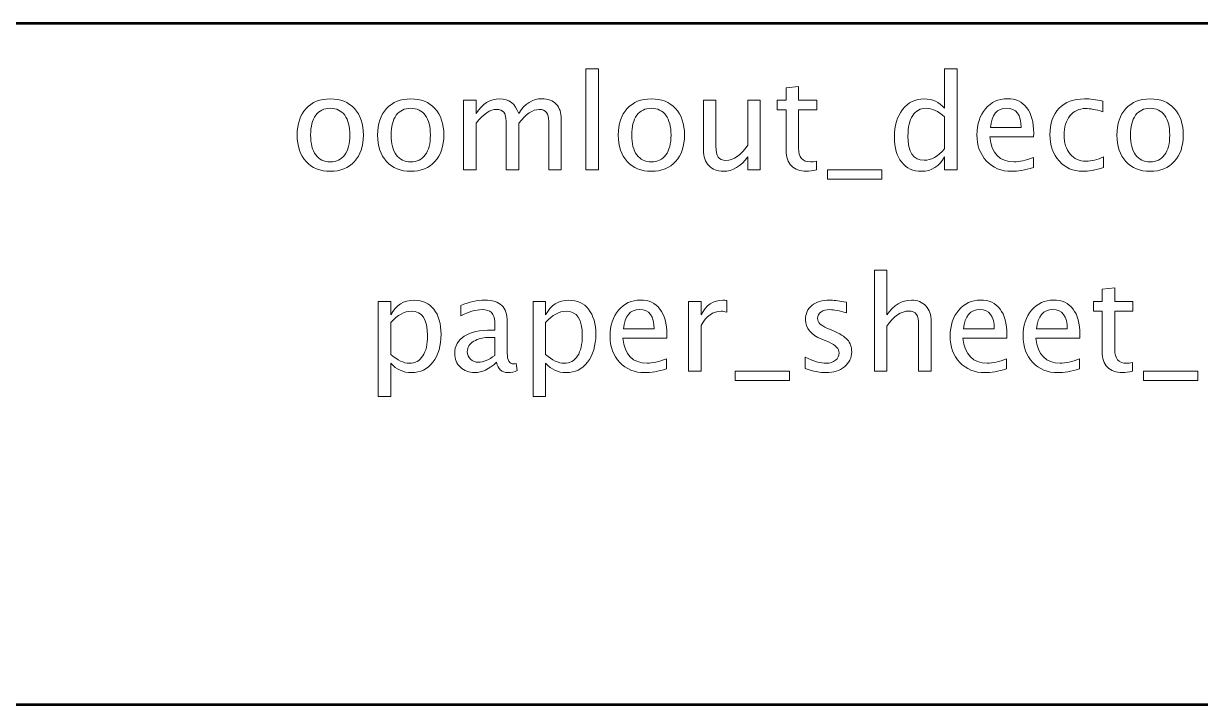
# Model space of a CAD drawing. Header units: centimetres. Extents: x -23.9 to 23.9, y -5.2 to 5.2.
# Drawn here: x -11.61 to -4.01, y -5.2 to -0.8 of the extents above; entities that cross this region are included whole.
import ezdxf

# ---------------------------------------------------------------- set-up
doc = ezdxf.new("R2010")
doc.units = ezdxf.units.CM
doc.header["$MEASUREMENT"] = 0
doc.layers.add('Layer 1', color=7, linetype='Continuous')

msp = doc.modelspace()

# ---------------------------------------------------------------- linework, layer by layer
at = {"layer": 'Layer 1', "lineweight": 53}
msp.add_open_spline([(-23.95, -4.7), (-23.95, -4.7), (-23.95, -1.3), (-23.95, -1.3), (-23.95, -1.3), (-23.95, -1.02386), (-23.72614, -0.8), (-23.45, -0.8), (-23.45, -0.8), (-23.45, -0.8), (23.45, -0.8), (23.45, -0.8), (23.45, -0.8), (23.72614, -0.8), (23.95, -1.02386), (23.95, -1.3), (23.95, -1.3), (23.95, -1.3), (23.95, -4.7), (23.95, -4.7), (23.95, -4.7), (23.95, -4.97614), (23.72614, -5.2), (23.45, -5.2), (23.45, -5.2), (23.45, -5.2), (-23.45, -5.2), (-23.45, -5.2), (-23.45, -5.2), (-23.72614, -5.2), (-23.95, -4.97614), (-23.95, -4.7)], degree=3, knots=[0, 0, 0, 0, 0.1111111, 0.1111111, 0.1111111, 0.1111111, 0.2222222, 0.2222222, 0.2222222, 0.2222222, 0.3333333, 0.3333333, 0.3333333, 0.3333333, 0.4444444, 0.4444444, 0.4444444, 0.4444444, 0.5555556, 0.5555556, 0.5555556, 0.5555556, 0.6666667, 0.6666667, 0.6666667, 0.6666667, 0.7777778, 0.7777778, 0.7777778, 0.7777778, 1, 1, 1, 1], dxfattribs=at)
at = {"layer": 'Layer 1', "color": 5, "lineweight": 9}
for points, knots in [([(-7.97862, -1.74469), (-7.97862, -1.74469), (-7.97862, -1.09191), (-7.97862, -1.09191), (-7.97862, -1.09191), (-7.97862, -1.09191), (-7.89734, -1.09191), (-7.89734, -1.09191), (-7.89734, -1.09191), (-7.89734, -1.09191), (-7.89734, -1.74469), (-7.89734, -1.74469), (-7.89734, -1.74469), (-7.89734, -1.74469), (-7.97862, -1.74469), (-7.97862, -1.74469)], [0, 0, 0, 0, 0.2, 0.2, 0.2, 0.2, 0.4, 0.4, 0.4, 0.4, 0.6, 0.6, 0.6, 0.6, 1, 1, 1, 1]), ([(-5.65959, -1.74469), (-5.65959, -1.74469), (-5.65959, -1.66045), (-5.65959, -1.66045), (-5.65959, -1.66045), (-5.69275, -1.72338), (-5.7427, -1.75485), (-5.80945, -1.75485), (-5.80945, -1.75485), (-5.86363, -1.75485), (-5.90625, -1.73524), (-5.93729, -1.69587), (-5.93729, -1.69587), (-5.96834, -1.6565), (-5.98386, -1.60273), (-5.98386, -1.53457), (-5.98386, -1.53457), (-5.98386, -1.46007), (-5.96622, -1.4001), (-5.93108, -1.35466), (-5.93108, -1.35466), (-5.89581, -1.30936), (-5.84952, -1.28664), (-5.79209, -1.28664), (-5.79209, -1.28664), (-5.73889, -1.28664), (-5.69458, -1.30696), (-5.65959, -1.34774), (-5.65959, -1.34774), (-5.65959, -1.34774), (-5.65959, -1.09191), (-5.65959, -1.09191), (-5.65959, -1.09191), (-5.65959, -1.09191), (-5.5783, -1.09191), (-5.5783, -1.09191), (-5.5783, -1.09191), (-5.5783, -1.09191), (-5.5783, -1.74469), (-5.5783, -1.74469), (-5.5783, -1.74469), (-5.5783, -1.74469), (-5.65959, -1.74469), (-5.65959, -1.74469)], [0, 0, 0, 0, 0.0833333, 0.0833333, 0.0833333, 0.0833333, 0.1666667, 0.1666667, 0.1666667, 0.1666667, 0.25, 0.25, 0.25, 0.25, 0.3333333, 0.3333333, 0.3333333, 0.3333333, 0.4166667, 0.4166667, 0.4166667, 0.4166667, 0.5, 0.5, 0.5, 0.5, 0.5833333, 0.5833333, 0.5833333, 0.5833333, 0.6666667, 0.6666667, 0.6666667, 0.6666667, 0.75, 0.75, 0.75, 0.75, 0.8333333, 0.8333333, 0.8333333, 0.8333333, 1, 1, 1, 1]), ([(-6.48763, -1.74455), (-6.51275, -1.75146), (-6.53462, -1.75485), (-6.5531, -1.75485), (-6.5531, -1.75485), (-6.59459, -1.75485), (-6.62691, -1.743), (-6.65005, -1.71929), (-6.65005, -1.71929), (-6.67333, -1.69558), (-6.6849, -1.6627), (-6.6849, -1.62051), (-6.6849, -1.62051), (-6.6849, -1.62051), (-6.6849, -1.35692), (-6.6849, -1.35692), (-6.6849, -1.35692), (-6.6849, -1.35692), (-6.74107, -1.35692), (-6.74107, -1.35692), (-6.74107, -1.35692), (-6.74107, -1.35692), (-6.74107, -1.29595), (-6.74107, -1.29595), (-6.74107, -1.29595), (-6.74107, -1.29595), (-6.6849, -1.29595), (-6.6849, -1.29595), (-6.6849, -1.29595), (-6.6849, -1.29595), (-6.6849, -1.21482), (-6.6849, -1.21482), (-6.6849, -1.21482), (-6.6849, -1.21482), (-6.60362, -1.20705), (-6.60362, -1.20705), (-6.60362, -1.20705), (-6.60362, -1.20705), (-6.60362, -1.29595), (-6.60362, -1.29595), (-6.60362, -1.29595), (-6.60362, -1.29595), (-6.48594, -1.29595), (-6.48594, -1.29595), (-6.48594, -1.29595), (-6.48594, -1.29595), (-6.48594, -1.35692), (-6.48594, -1.35692), (-6.48594, -1.35692), (-6.48594, -1.35692), (-6.60362, -1.35692), (-6.60362, -1.35692), (-6.60362, -1.35692), (-6.60362, -1.35692), (-6.60362, -1.60584), (-6.60362, -1.60584), (-6.60362, -1.60584), (-6.60362, -1.66454), (-6.57808, -1.69389), (-6.52714, -1.69389), (-6.52714, -1.69389), (-6.51627, -1.69389), (-6.50315, -1.69206), (-6.48763, -1.68853), (-6.48763, -1.68853), (-6.48763, -1.68853), (-6.48763, -1.74455), (-6.48763, -1.74455)], [0, 0, 0, 0, 0.0555556, 0.0555556, 0.0555556, 0.0555556, 0.1111111, 0.1111111, 0.1111111, 0.1111111, 0.1666667, 0.1666667, 0.1666667, 0.1666667, 0.2222222, 0.2222222, 0.2222222, 0.2222222, 0.2777778, 0.2777778, 0.2777778, 0.2777778, 0.3333333, 0.3333333, 0.3333333, 0.3333333, 0.3888889, 0.3888889, 0.3888889, 0.3888889, 0.4444444, 0.4444444, 0.4444444, 0.4444444, 0.5, 0.5, 0.5, 0.5, 0.5555556, 0.5555556, 0.5555556, 0.5555556, 0.6111111, 0.6111111, 0.6111111, 0.6111111, 0.6666667, 0.6666667, 0.6666667, 0.6666667, 0.7222222, 0.7222222, 0.7222222, 0.7222222, 0.7777778, 0.7777778, 0.7777778, 0.7777778, 0.8333333, 0.8333333, 0.8333333, 0.8333333, 0.8888889, 0.8888889, 0.8888889, 0.8888889, 1, 1, 1, 1]), ([(-9.63076, -1.75485), (-9.69666, -1.75485), (-9.74887, -1.73382), (-9.78726, -1.69177), (-9.78726, -1.69177), (-9.82578, -1.64972), (-9.84497, -1.59257), (-9.84497, -1.52046), (-9.84497, -1.52046), (-9.84497, -1.4485), (-9.82578, -1.39149), (-9.78726, -1.34958), (-9.78726, -1.34958), (-9.74887, -1.30767), (-9.69666, -1.28664), (-9.63076, -1.28664), (-9.63076, -1.28664), (-9.56486, -1.28664), (-9.51265, -1.30767), (-9.47427, -1.34958), (-9.47427, -1.34958), (-9.43575, -1.39149), (-9.41655, -1.4485), (-9.41655, -1.52046), (-9.41655, -1.52046), (-9.41655, -1.59257), (-9.43575, -1.64972), (-9.47427, -1.69177), (-9.47427, -1.69177), (-9.51265, -1.73382), (-9.56486, -1.75485), (-9.63076, -1.75485)], [0, 0, 0, 0, 0.1111111, 0.1111111, 0.1111111, 0.1111111, 0.2222222, 0.2222222, 0.2222222, 0.2222222, 0.3333333, 0.3333333, 0.3333333, 0.3333333, 0.4444444, 0.4444444, 0.4444444, 0.4444444, 0.5555556, 0.5555556, 0.5555556, 0.5555556, 0.6666667, 0.6666667, 0.6666667, 0.6666667, 0.7777778, 0.7777778, 0.7777778, 0.7777778, 1, 1, 1, 1]), ([(-9.11062, -1.75485), (-9.17652, -1.75485), (-9.22873, -1.73382), (-9.26712, -1.69177), (-9.26712, -1.69177), (-9.30564, -1.64972), (-9.32483, -1.59257), (-9.32483, -1.52046), (-9.32483, -1.52046), (-9.32483, -1.4485), (-9.30564, -1.39149), (-9.26712, -1.34958), (-9.26712, -1.34958), (-9.22873, -1.30767), (-9.17652, -1.28664), (-9.11062, -1.28664), (-9.11062, -1.28664), (-9.04472, -1.28664), (-8.99251, -1.30767), (-8.95413, -1.34958), (-8.95413, -1.34958), (-8.91561, -1.39149), (-8.89641, -1.4485), (-8.89641, -1.52046), (-8.89641, -1.52046), (-8.89641, -1.59257), (-8.91561, -1.64972), (-8.95413, -1.69177), (-8.95413, -1.69177), (-8.99251, -1.73382), (-9.04472, -1.75485), (-9.11062, -1.75485)], [0, 0, 0, 0, 0.1111111, 0.1111111, 0.1111111, 0.1111111, 0.2222222, 0.2222222, 0.2222222, 0.2222222, 0.3333333, 0.3333333, 0.3333333, 0.3333333, 0.4444444, 0.4444444, 0.4444444, 0.4444444, 0.5555556, 0.5555556, 0.5555556, 0.5555556, 0.6666667, 0.6666667, 0.6666667, 0.6666667, 0.7777778, 0.7777778, 0.7777778, 0.7777778, 1, 1, 1, 1]), ([(-8.76913, -1.74469), (-8.76913, -1.74469), (-8.76913, -1.29595), (-8.76913, -1.29595), (-8.76913, -1.29595), (-8.76913, -1.29595), (-8.68785, -1.29595), (-8.68785, -1.29595), (-8.68785, -1.29595), (-8.68785, -1.29595), (-8.68785, -1.38076), (-8.68785, -1.38076), (-8.68785, -1.38076), (-8.6482, -1.31797), (-8.5974, -1.28664), (-8.53517, -1.28664), (-8.53517, -1.28664), (-8.47519, -1.28664), (-8.43441, -1.31797), (-8.41268, -1.38076), (-8.41268, -1.38076), (-8.37416, -1.3174), (-8.32392, -1.28579), (-8.26226, -1.28579), (-8.26226, -1.28579), (-8.22289, -1.28579), (-8.19227, -1.29737), (-8.17039, -1.32065), (-8.17039, -1.32065), (-8.14852, -1.34393), (-8.13751, -1.37653), (-8.13751, -1.41844), (-8.13751, -1.41844), (-8.13751, -1.41844), (-8.13751, -1.74469), (-8.13751, -1.74469), (-8.13751, -1.74469), (-8.13751, -1.74469), (-8.21879, -1.74469), (-8.21879, -1.74469), (-8.21879, -1.74469), (-8.21879, -1.74469), (-8.21879, -1.43185), (-8.21879, -1.43185), (-8.21879, -1.43185), (-8.21879, -1.38076), (-8.23911, -1.35522), (-8.27975, -1.35522), (-8.27975, -1.35522), (-8.32195, -1.35522), (-8.36626, -1.385), (-8.41268, -1.44469), (-8.41268, -1.44469), (-8.41268, -1.44469), (-8.41268, -1.74469), (-8.41268, -1.74469), (-8.41268, -1.74469), (-8.41268, -1.74469), (-8.49396, -1.74469), (-8.49396, -1.74469), (-8.49396, -1.74469), (-8.49396, -1.74469), (-8.49396, -1.43156), (-8.49396, -1.43156), (-8.49396, -1.43156), (-8.49396, -1.38006), (-8.51456, -1.35438), (-8.55591, -1.35438), (-8.55591, -1.35438), (-8.59697, -1.35438), (-8.641, -1.38429), (-8.68785, -1.44426), (-8.68785, -1.44426), (-8.68785, -1.44426), (-8.68785, -1.74469), (-8.68785, -1.74469), (-8.68785, -1.74469), (-8.68785, -1.74469), (-8.76913, -1.74469), (-8.76913, -1.74469)], [0, 0, 0, 0, 0.047619, 0.047619, 0.047619, 0.047619, 0.0952381, 0.0952381, 0.0952381, 0.0952381, 0.1428571, 0.1428571, 0.1428571, 0.1428571, 0.1904762, 0.1904762, 0.1904762, 0.1904762, 0.2380952, 0.2380952, 0.2380952, 0.2380952, 0.2857143, 0.2857143, 0.2857143, 0.2857143, 0.3333333, 0.3333333, 0.3333333, 0.3333333, 0.3809524, 0.3809524, 0.3809524, 0.3809524, 0.4285714, 0.4285714, 0.4285714, 0.4285714, 0.4761905, 0.4761905, 0.4761905, 0.4761905, 0.5238095, 0.5238095, 0.5238095, 0.5238095, 0.5714286, 0.5714286, 0.5714286, 0.5714286, 0.6190476, 0.6190476, 0.6190476, 0.6190476, 0.6666667, 0.6666667, 0.6666667, 0.6666667, 0.7142857, 0.7142857, 0.7142857, 0.7142857, 0.7619048, 0.7619048, 0.7619048, 0.7619048, 0.8095238, 0.8095238, 0.8095238, 0.8095238, 0.8571429, 0.8571429, 0.8571429, 0.8571429, 0.9047619, 0.9047619, 0.9047619, 0.9047619, 1, 1, 1, 1]), ([(-7.55528, -1.75485), (-7.62118, -1.75485), (-7.67339, -1.73382), (-7.71178, -1.69177), (-7.71178, -1.69177), (-7.7503, -1.64972), (-7.76949, -1.59257), (-7.76949, -1.52046), (-7.76949, -1.52046), (-7.76949, -1.4485), (-7.7503, -1.39149), (-7.71178, -1.34958), (-7.71178, -1.34958), (-7.67339, -1.30767), (-7.62118, -1.28664), (-7.55528, -1.28664), (-7.55528, -1.28664), (-7.48938, -1.28664), (-7.43717, -1.30767), (-7.39879, -1.34958), (-7.39879, -1.34958), (-7.36027, -1.39149), (-7.34107, -1.4485), (-7.34107, -1.52046), (-7.34107, -1.52046), (-7.34107, -1.59257), (-7.36027, -1.64972), (-7.39879, -1.69177), (-7.39879, -1.69177), (-7.43717, -1.73382), (-7.48938, -1.75485), (-7.55528, -1.75485)], [0, 0, 0, 0, 0.1111111, 0.1111111, 0.1111111, 0.1111111, 0.2222222, 0.2222222, 0.2222222, 0.2222222, 0.3333333, 0.3333333, 0.3333333, 0.3333333, 0.4444444, 0.4444444, 0.4444444, 0.4444444, 0.5555556, 0.5555556, 0.5555556, 0.5555556, 0.6666667, 0.6666667, 0.6666667, 0.6666667, 0.7777778, 0.7777778, 0.7777778, 0.7777778, 1, 1, 1, 1]), ([(-5.08611, -1.7303), (-5.14072, -1.74667), (-5.18742, -1.75485), (-5.22637, -1.75485), (-5.22637, -1.75485), (-5.29283, -1.75485), (-5.34688, -1.73284), (-5.38851, -1.68895), (-5.38851, -1.68895), (-5.43014, -1.64507), (-5.45102, -1.5882), (-5.45102, -1.51821), (-5.45102, -1.51821), (-5.45102, -1.45033), (-5.43268, -1.39459), (-5.39585, -1.35099), (-5.39585, -1.35099), (-5.35902, -1.30753), (-5.31188, -1.28579), (-5.25445, -1.28579), (-5.25445, -1.28579), (-5.20012, -1.28579), (-5.15807, -1.30513), (-5.12844, -1.34379), (-5.12844, -1.34379), (-5.09881, -1.38246), (-5.08399, -1.43721), (-5.08399, -1.50819), (-5.08399, -1.50819), (-5.08399, -1.50819), (-5.08441, -1.53302), (-5.08441, -1.53302), (-5.08441, -1.53302), (-5.08441, -1.53302), (-5.36805, -1.53302), (-5.36805, -1.53302), (-5.36805, -1.53302), (-5.35619, -1.64027), (-5.30384, -1.69389), (-5.21113, -1.69389), (-5.21113, -1.69389), (-5.17712, -1.69389), (-5.13549, -1.68429), (-5.08611, -1.6651), (-5.08611, -1.6651), (-5.08611, -1.6651), (-5.08611, -1.7303), (-5.08611, -1.7303)], [0, 0, 0, 0, 0.0769231, 0.0769231, 0.0769231, 0.0769231, 0.1538462, 0.1538462, 0.1538462, 0.1538462, 0.2307692, 0.2307692, 0.2307692, 0.2307692, 0.3076923, 0.3076923, 0.3076923, 0.3076923, 0.3846154, 0.3846154, 0.3846154, 0.3846154, 0.4615385, 0.4615385, 0.4615385, 0.4615385, 0.5384615, 0.5384615, 0.5384615, 0.5384615, 0.6153846, 0.6153846, 0.6153846, 0.6153846, 0.6923077, 0.6923077, 0.6923077, 0.6923077, 0.7692308, 0.7692308, 0.7692308, 0.7692308, 0.8461538, 0.8461538, 0.8461538, 0.8461538, 1, 1, 1, 1]), ([(-4.63215, -1.73114), (-4.68478, -1.74695), (-4.73022, -1.75485), (-4.76846, -1.75485), (-4.76846, -1.75485), (-4.82914, -1.75485), (-4.87937, -1.73241), (-4.91931, -1.68768), (-4.91931, -1.68768), (-4.95924, -1.64281), (-4.97928, -1.58622), (-4.97928, -1.51806), (-4.97928, -1.51806), (-4.97928, -1.44525), (-4.95952, -1.38838), (-4.92001, -1.34774), (-4.92001, -1.34774), (-4.8805, -1.30696), (-4.82533, -1.28664), (-4.75449, -1.28664), (-4.75449, -1.28664), (-4.71963, -1.28664), (-4.68041, -1.29144), (-4.63723, -1.30103), (-4.63723, -1.30103), (-4.63723, -1.30103), (-4.63723, -1.36962), (-4.63723, -1.36962), (-4.63723, -1.36962), (-4.68309, -1.35607), (-4.72048, -1.3493), (-4.74927, -1.3493), (-4.74927, -1.3493), (-4.79104, -1.3493), (-4.82448, -1.36496), (-4.84946, -1.39614), (-4.84946, -1.39614), (-4.87443, -1.42733), (-4.88699, -1.46896), (-4.88699, -1.52089), (-4.88699, -1.52089), (-4.88699, -1.57126), (-4.87401, -1.6119), (-4.84819, -1.64309), (-4.84819, -1.64309), (-4.82236, -1.67413), (-4.78864, -1.68966), (-4.74673, -1.68966), (-4.74673, -1.68966), (-4.70962, -1.68966), (-4.67152, -1.68006), (-4.63215, -1.66087), (-4.63215, -1.66087), (-4.63215, -1.66087), (-4.63215, -1.73114), (-4.63215, -1.73114)], [0, 0, 0, 0, 0.0666667, 0.0666667, 0.0666667, 0.0666667, 0.1333333, 0.1333333, 0.1333333, 0.1333333, 0.2, 0.2, 0.2, 0.2, 0.2666667, 0.2666667, 0.2666667, 0.2666667, 0.3333333, 0.3333333, 0.3333333, 0.3333333, 0.4, 0.4, 0.4, 0.4, 0.4666667, 0.4666667, 0.4666667, 0.4666667, 0.5333333, 0.5333333, 0.5333333, 0.5333333, 0.6, 0.6, 0.6, 0.6, 0.6666667, 0.6666667, 0.6666667, 0.6666667, 0.7333333, 0.7333333, 0.7333333, 0.7333333, 0.8, 0.8, 0.8, 0.8, 0.8666667, 0.8666667, 0.8666667, 0.8666667, 1, 1, 1, 1]), ([(-4.33143, -1.75485), (-4.39733, -1.75485), (-4.44954, -1.73382), (-4.48793, -1.69177), (-4.48793, -1.69177), (-4.52645, -1.64972), (-4.54564, -1.59257), (-4.54564, -1.52046), (-4.54564, -1.52046), (-4.54564, -1.4485), (-4.52645, -1.39149), (-4.48793, -1.34958), (-4.48793, -1.34958), (-4.44954, -1.30767), (-4.39733, -1.28664), (-4.33143, -1.28664), (-4.33143, -1.28664), (-4.26553, -1.28664), (-4.21332, -1.30767), (-4.17494, -1.34958), (-4.17494, -1.34958), (-4.13642, -1.39149), (-4.11722, -1.4485), (-4.11722, -1.52046), (-4.11722, -1.52046), (-4.11722, -1.59257), (-4.13642, -1.64972), (-4.17494, -1.69177), (-4.17494, -1.69177), (-4.21332, -1.73382), (-4.26553, -1.75485), (-4.33143, -1.75485)], [0, 0, 0, 0, 0.1111111, 0.1111111, 0.1111111, 0.1111111, 0.2222222, 0.2222222, 0.2222222, 0.2222222, 0.3333333, 0.3333333, 0.3333333, 0.3333333, 0.4444444, 0.4444444, 0.4444444, 0.4444444, 0.5555556, 0.5555556, 0.5555556, 0.5555556, 0.6666667, 0.6666667, 0.6666667, 0.6666667, 0.7777778, 0.7777778, 0.7777778, 0.7777778, 1, 1, 1, 1]), ([(-9.6309, -1.69389), (-9.59069, -1.69389), (-9.55936, -1.67879), (-9.53706, -1.64845), (-9.53706, -1.64845), (-9.51491, -1.61825), (-9.50376, -1.5755), (-9.50376, -1.52046), (-9.50376, -1.52046), (-9.50376, -1.46557), (-9.51491, -1.42296), (-9.53706, -1.39276), (-9.53706, -1.39276), (-9.55936, -1.3627), (-9.59069, -1.3476), (-9.6309, -1.3476), (-9.6309, -1.3476), (-9.67126, -1.3476), (-9.70259, -1.3627), (-9.7246, -1.39276), (-9.7246, -1.39276), (-9.74676, -1.42296), (-9.75776, -1.46557), (-9.75776, -1.52046), (-9.75776, -1.52046), (-9.75776, -1.5755), (-9.74676, -1.61825), (-9.7246, -1.64845), (-9.7246, -1.64845), (-9.70259, -1.67879), (-9.67126, -1.69389), (-9.6309, -1.69389)], [0, 0, 0, 0, 0.1111111, 0.1111111, 0.1111111, 0.1111111, 0.2222222, 0.2222222, 0.2222222, 0.2222222, 0.3333333, 0.3333333, 0.3333333, 0.3333333, 0.4444444, 0.4444444, 0.4444444, 0.4444444, 0.5555556, 0.5555556, 0.5555556, 0.5555556, 0.6666667, 0.6666667, 0.6666667, 0.6666667, 0.7777778, 0.7777778, 0.7777778, 0.7777778, 1, 1, 1, 1]), ([(-9.11076, -1.69389), (-9.07055, -1.69389), (-9.03922, -1.67879), (-9.01692, -1.64845), (-9.01692, -1.64845), (-8.99477, -1.61825), (-8.98362, -1.5755), (-8.98362, -1.52046), (-8.98362, -1.52046), (-8.98362, -1.46557), (-8.99477, -1.42296), (-9.01692, -1.39276), (-9.01692, -1.39276), (-9.03922, -1.3627), (-9.07055, -1.3476), (-9.11076, -1.3476), (-9.11076, -1.3476), (-9.15112, -1.3476), (-9.18245, -1.3627), (-9.20446, -1.39276), (-9.20446, -1.39276), (-9.22662, -1.42296), (-9.23762, -1.46557), (-9.23762, -1.52046), (-9.23762, -1.52046), (-9.23762, -1.5755), (-9.22662, -1.61825), (-9.20446, -1.64845), (-9.20446, -1.64845), (-9.18245, -1.67879), (-9.15112, -1.69389), (-9.11076, -1.69389)], [0, 0, 0, 0, 0.1111111, 0.1111111, 0.1111111, 0.1111111, 0.2222222, 0.2222222, 0.2222222, 0.2222222, 0.3333333, 0.3333333, 0.3333333, 0.3333333, 0.4444444, 0.4444444, 0.4444444, 0.4444444, 0.5555556, 0.5555556, 0.5555556, 0.5555556, 0.6666667, 0.6666667, 0.6666667, 0.6666667, 0.7777778, 0.7777778, 0.7777778, 0.7777778, 1, 1, 1, 1]), ([(-7.55542, -1.69389), (-7.51521, -1.69389), (-7.48388, -1.67879), (-7.46158, -1.64845), (-7.46158, -1.64845), (-7.43943, -1.61825), (-7.42828, -1.5755), (-7.42828, -1.52046), (-7.42828, -1.52046), (-7.42828, -1.46557), (-7.43943, -1.42296), (-7.46158, -1.39276), (-7.46158, -1.39276), (-7.48388, -1.3627), (-7.51521, -1.3476), (-7.55542, -1.3476), (-7.55542, -1.3476), (-7.59578, -1.3476), (-7.62711, -1.3627), (-7.64912, -1.39276), (-7.64912, -1.39276), (-7.67128, -1.42296), (-7.68228, -1.46557), (-7.68228, -1.52046), (-7.68228, -1.52046), (-7.68228, -1.5755), (-7.67128, -1.61825), (-7.64912, -1.64845), (-7.64912, -1.64845), (-7.62711, -1.67879), (-7.59578, -1.69389), (-7.55542, -1.69389)], [0, 0, 0, 0, 0.1111111, 0.1111111, 0.1111111, 0.1111111, 0.2222222, 0.2222222, 0.2222222, 0.2222222, 0.3333333, 0.3333333, 0.3333333, 0.3333333, 0.4444444, 0.4444444, 0.4444444, 0.4444444, 0.5555556, 0.5555556, 0.5555556, 0.5555556, 0.6666667, 0.6666667, 0.6666667, 0.6666667, 0.7777778, 0.7777778, 0.7777778, 0.7777778, 1, 1, 1, 1]), ([(-6.9327, -1.74469), (-6.9327, -1.74469), (-6.9327, -1.66031), (-6.9327, -1.66031), (-6.9327, -1.66031), (-6.97602, -1.72338), (-7.02865, -1.75485), (-7.09046, -1.75485), (-7.09046, -1.75485), (-7.12969, -1.75485), (-7.16087, -1.74257), (-7.18402, -1.71788), (-7.18402, -1.71788), (-7.2073, -1.69318), (-7.21887, -1.66002), (-7.21887, -1.61811), (-7.21887, -1.61811), (-7.21887, -1.61811), (-7.21887, -1.29595), (-7.21887, -1.29595), (-7.21887, -1.29595), (-7.21887, -1.29595), (-7.13759, -1.29595), (-7.13759, -1.29595), (-7.13759, -1.29595), (-7.13759, -1.29595), (-7.13759, -1.59158), (-7.13759, -1.59158), (-7.13759, -1.59158), (-7.13759, -1.62531), (-7.13265, -1.64916), (-7.12291, -1.66327), (-7.12291, -1.66327), (-7.11304, -1.67752), (-7.09667, -1.68458), (-7.07367, -1.68458), (-7.07367, -1.68458), (-7.02399, -1.68458), (-6.97686, -1.65198), (-6.9327, -1.58664), (-6.9327, -1.58664), (-6.9327, -1.58664), (-6.9327, -1.29595), (-6.9327, -1.29595), (-6.9327, -1.29595), (-6.9327, -1.29595), (-6.85141, -1.29595), (-6.85141, -1.29595), (-6.85141, -1.29595), (-6.85141, -1.29595), (-6.85141, -1.74469), (-6.85141, -1.74469), (-6.85141, -1.74469), (-6.85141, -1.74469), (-6.9327, -1.74469), (-6.9327, -1.74469)], [0, 0, 0, 0, 0.0666667, 0.0666667, 0.0666667, 0.0666667, 0.1333333, 0.1333333, 0.1333333, 0.1333333, 0.2, 0.2, 0.2, 0.2, 0.2666667, 0.2666667, 0.2666667, 0.2666667, 0.3333333, 0.3333333, 0.3333333, 0.3333333, 0.4, 0.4, 0.4, 0.4, 0.4666667, 0.4666667, 0.4666667, 0.4666667, 0.5333333, 0.5333333, 0.5333333, 0.5333333, 0.6, 0.6, 0.6, 0.6, 0.6666667, 0.6666667, 0.6666667, 0.6666667, 0.7333333, 0.7333333, 0.7333333, 0.7333333, 0.8, 0.8, 0.8, 0.8, 0.8666667, 0.8666667, 0.8666667, 0.8666667, 1, 1, 1, 1]), ([(-5.65959, -1.40334), (-5.70178, -1.36623), (-5.74171, -1.3476), (-5.77953, -1.3476), (-5.77953, -1.3476), (-5.81678, -1.3476), (-5.84557, -1.36312), (-5.86603, -1.39431), (-5.86603, -1.39431), (-5.88649, -1.42535), (-5.89665, -1.46938), (-5.89665, -1.52639), (-5.89665, -1.52639), (-5.89665, -1.63124), (-5.86194, -1.68373), (-5.79237, -1.68373), (-5.79237, -1.68373), (-5.74722, -1.68373), (-5.70291, -1.65904), (-5.65959, -1.60979), (-5.65959, -1.60979), (-5.65959, -1.60979), (-5.65959, -1.40334), (-5.65959, -1.40334)], [0, 0, 0, 0, 0.1428571, 0.1428571, 0.1428571, 0.1428571, 0.2857143, 0.2857143, 0.2857143, 0.2857143, 0.4285714, 0.4285714, 0.4285714, 0.4285714, 0.5714286, 0.5714286, 0.5714286, 0.5714286, 0.7142857, 0.7142857, 0.7142857, 0.7142857, 1, 1, 1, 1]), ([(-5.36381, -1.47206), (-5.36381, -1.47206), (-5.16569, -1.47206), (-5.16569, -1.47206), (-5.16569, -1.47206), (-5.16569, -1.38852), (-5.19688, -1.34676), (-5.25911, -1.34676), (-5.25911, -1.34676), (-5.32176, -1.34676), (-5.35662, -1.38852), (-5.36381, -1.47206)], [0, 0, 0, 0, 0.25, 0.25, 0.25, 0.25, 0.5, 0.5, 0.5, 0.5, 1, 1, 1, 1]), ([(-4.33157, -1.69389), (-4.29136, -1.69389), (-4.26003, -1.67879), (-4.23773, -1.64845), (-4.23773, -1.64845), (-4.21558, -1.61825), (-4.20443, -1.5755), (-4.20443, -1.52046), (-4.20443, -1.52046), (-4.20443, -1.46557), (-4.21558, -1.42296), (-4.23773, -1.39276), (-4.23773, -1.39276), (-4.26003, -1.3627), (-4.29136, -1.3476), (-4.33157, -1.3476), (-4.33157, -1.3476), (-4.37193, -1.3476), (-4.40326, -1.3627), (-4.42527, -1.39276), (-4.42527, -1.39276), (-4.44743, -1.42296), (-4.45843, -1.46557), (-4.45843, -1.52046), (-4.45843, -1.52046), (-4.45843, -1.5755), (-4.44743, -1.61825), (-4.42527, -1.64845), (-4.42527, -1.64845), (-4.40326, -1.67879), (-4.37193, -1.69389), (-4.33157, -1.69389)], [0, 0, 0, 0, 0.1111111, 0.1111111, 0.1111111, 0.1111111, 0.2222222, 0.2222222, 0.2222222, 0.2222222, 0.3333333, 0.3333333, 0.3333333, 0.3333333, 0.4444444, 0.4444444, 0.4444444, 0.4444444, 0.5555556, 0.5555556, 0.5555556, 0.5555556, 0.6666667, 0.6666667, 0.6666667, 0.6666667, 0.7777778, 0.7777778, 0.7777778, 0.7777778, 1, 1, 1, 1]), ([(-6.41736, -1.80565), (-6.41736, -1.80565), (-6.41736, -1.74469), (-6.41736, -1.74469), (-6.41736, -1.74469), (-6.41736, -1.74469), (-6.06515, -1.74469), (-6.06515, -1.74469), (-6.06515, -1.74469), (-6.06515, -1.74469), (-6.06515, -1.80565), (-6.06515, -1.80565), (-6.06515, -1.80565), (-6.06515, -1.80565), (-6.41736, -1.80565), (-6.41736, -1.80565)], [0, 0, 0, 0, 0.2, 0.2, 0.2, 0.2, 0.4, 0.4, 0.4, 0.4, 0.6, 0.6, 0.6, 0.6, 1, 1, 1, 1]), ([(-6.1139, -3.04573), (-6.1139, -3.04573), (-6.1139, -2.39295), (-6.1139, -2.39295), (-6.1139, -2.39295), (-6.1139, -2.39295), (-6.03262, -2.39295), (-6.03262, -2.39295), (-6.03262, -2.39295), (-6.03262, -2.39295), (-6.03262, -2.6818), (-6.03262, -2.6818), (-6.03262, -2.6818), (-5.98958, -2.61901), (-5.9368, -2.58768), (-5.87443, -2.58768), (-5.87443, -2.58768), (-5.8352, -2.58768), (-5.80402, -2.59996), (-5.78102, -2.62465), (-5.78102, -2.62465), (-5.75802, -2.64921), (-5.74644, -2.68237), (-5.74644, -2.72385), (-5.74644, -2.72385), (-5.74644, -2.72385), (-5.74644, -3.04573), (-5.74644, -3.04573), (-5.74644, -3.04573), (-5.74644, -3.04573), (-5.82773, -3.04573), (-5.82773, -3.04573), (-5.82773, -3.04573), (-5.82773, -3.04573), (-5.82773, -2.75038), (-5.82773, -2.75038), (-5.82773, -2.75038), (-5.82773, -2.71708), (-5.83266, -2.69337), (-5.8424, -2.67926), (-5.8424, -2.67926), (-5.85228, -2.66501), (-5.86851, -2.65796), (-5.89123, -2.65796), (-5.89123, -2.65796), (-5.94118, -2.65796), (-5.98831, -2.69055), (-6.03262, -2.75575), (-6.03262, -2.75575), (-6.03262, -2.75575), (-6.03262, -3.04573), (-6.03262, -3.04573), (-6.03262, -3.04573), (-6.03262, -3.04573), (-6.1139, -3.04573), (-6.1139, -3.04573)], [0, 0, 0, 0, 0.0666667, 0.0666667, 0.0666667, 0.0666667, 0.1333333, 0.1333333, 0.1333333, 0.1333333, 0.2, 0.2, 0.2, 0.2, 0.2666667, 0.2666667, 0.2666667, 0.2666667, 0.3333333, 0.3333333, 0.3333333, 0.3333333, 0.4, 0.4, 0.4, 0.4, 0.4666667, 0.4666667, 0.4666667, 0.4666667, 0.5333333, 0.5333333, 0.5333333, 0.5333333, 0.6, 0.6, 0.6, 0.6, 0.6666667, 0.6666667, 0.6666667, 0.6666667, 0.7333333, 0.7333333, 0.7333333, 0.7333333, 0.8, 0.8, 0.8, 0.8, 0.8666667, 0.8666667, 0.8666667, 0.8666667, 1, 1, 1, 1]), ([(-4.44426, -3.04559), (-4.46938, -3.0525), (-4.49125, -3.05589), (-4.50973, -3.05589), (-4.50973, -3.05589), (-4.55122, -3.05589), (-4.58354, -3.04404), (-4.60668, -3.02033), (-4.60668, -3.02033), (-4.62996, -2.99662), (-4.64153, -2.96374), (-4.64153, -2.92155), (-4.64153, -2.92155), (-4.64153, -2.92155), (-4.64153, -2.65796), (-4.64153, -2.65796), (-4.64153, -2.65796), (-4.64153, -2.65796), (-4.6977, -2.65796), (-4.6977, -2.65796), (-4.6977, -2.65796), (-4.6977, -2.65796), (-4.6977, -2.59699), (-4.6977, -2.59699), (-4.6977, -2.59699), (-4.6977, -2.59699), (-4.64153, -2.59699), (-4.64153, -2.59699), (-4.64153, -2.59699), (-4.64153, -2.59699), (-4.64153, -2.51586), (-4.64153, -2.51586), (-4.64153, -2.51586), (-4.64153, -2.51586), (-4.56025, -2.50809), (-4.56025, -2.50809), (-4.56025, -2.50809), (-4.56025, -2.50809), (-4.56025, -2.59699), (-4.56025, -2.59699), (-4.56025, -2.59699), (-4.56025, -2.59699), (-4.44257, -2.59699), (-4.44257, -2.59699), (-4.44257, -2.59699), (-4.44257, -2.59699), (-4.44257, -2.65796), (-4.44257, -2.65796), (-4.44257, -2.65796), (-4.44257, -2.65796), (-4.56025, -2.65796), (-4.56025, -2.65796), (-4.56025, -2.65796), (-4.56025, -2.65796), (-4.56025, -2.90688), (-4.56025, -2.90688), (-4.56025, -2.90688), (-4.56025, -2.96558), (-4.53471, -2.99493), (-4.48377, -2.99493), (-4.48377, -2.99493), (-4.4729, -2.99493), (-4.45978, -2.9931), (-4.44426, -2.98957), (-4.44426, -2.98957), (-4.44426, -2.98957), (-4.44426, -3.04559), (-4.44426, -3.04559)], [0, 0, 0, 0, 0.0555556, 0.0555556, 0.0555556, 0.0555556, 0.1111111, 0.1111111, 0.1111111, 0.1111111, 0.1666667, 0.1666667, 0.1666667, 0.1666667, 0.2222222, 0.2222222, 0.2222222, 0.2222222, 0.2777778, 0.2777778, 0.2777778, 0.2777778, 0.3333333, 0.3333333, 0.3333333, 0.3333333, 0.3888889, 0.3888889, 0.3888889, 0.3888889, 0.4444444, 0.4444444, 0.4444444, 0.4444444, 0.5, 0.5, 0.5, 0.5, 0.5555556, 0.5555556, 0.5555556, 0.5555556, 0.6111111, 0.6111111, 0.6111111, 0.6111111, 0.6666667, 0.6666667, 0.6666667, 0.6666667, 0.7222222, 0.7222222, 0.7222222, 0.7222222, 0.7777778, 0.7777778, 0.7777778, 0.7777778, 0.8333333, 0.8333333, 0.8333333, 0.8333333, 0.8888889, 0.8888889, 0.8888889, 0.8888889, 1, 1, 1, 1]), ([(-9.32025, -3.20914), (-9.32025, -3.20914), (-9.32025, -2.59699), (-9.32025, -2.59699), (-9.32025, -2.59699), (-9.32025, -2.59699), (-9.23897, -2.59699), (-9.23897, -2.59699), (-9.23897, -2.59699), (-9.23897, -2.59699), (-9.23897, -2.6818), (-9.23897, -2.6818), (-9.23897, -2.6818), (-9.20567, -2.61901), (-9.15557, -2.58768), (-9.08883, -2.58768), (-9.08883, -2.58768), (-9.03478, -2.58768), (-8.99231, -2.6073), (-8.96126, -2.64667), (-8.96126, -2.64667), (-8.93022, -2.68604), (-8.91469, -2.7398), (-8.91469, -2.80796), (-8.91469, -2.80796), (-8.91469, -2.88218), (-8.93233, -2.94215), (-8.96747, -2.98759), (-8.96747, -2.98759), (-9.00261, -3.03317), (-9.04889, -3.05589), (-9.10618, -3.05589), (-9.10618, -3.05589), (-9.15938, -3.05589), (-9.20369, -3.03557), (-9.23897, -2.99479), (-9.23897, -2.99479), (-9.23897, -2.99479), (-9.23897, -3.20914), (-9.23897, -3.20914), (-9.23897, -3.20914), (-9.23897, -3.20914), (-9.32025, -3.20914), (-9.32025, -3.20914)], [0, 0, 0, 0, 0.0833333, 0.0833333, 0.0833333, 0.0833333, 0.1666667, 0.1666667, 0.1666667, 0.1666667, 0.25, 0.25, 0.25, 0.25, 0.3333333, 0.3333333, 0.3333333, 0.3333333, 0.4166667, 0.4166667, 0.4166667, 0.4166667, 0.5, 0.5, 0.5, 0.5, 0.5833333, 0.5833333, 0.5833333, 0.5833333, 0.6666667, 0.6666667, 0.6666667, 0.6666667, 0.75, 0.75, 0.75, 0.75, 0.8333333, 0.8333333, 0.8333333, 0.8333333, 1, 1, 1, 1]), ([(-9.23897, -2.93877), (-9.19706, -2.97616), (-9.15712, -2.99493), (-9.11917, -2.99493), (-9.11917, -2.99493), (-9.08177, -2.99493), (-9.05284, -2.97927), (-9.03252, -2.94808), (-9.03252, -2.94808), (-9.01206, -2.9169), (-9.0019, -2.87301), (-9.0019, -2.81628), (-9.0019, -2.81628), (-9.0019, -2.7113), (-9.03662, -2.6588), (-9.10604, -2.6588), (-9.10604, -2.6588), (-9.15148, -2.6588), (-9.19579, -2.68336), (-9.23897, -2.7326), (-9.23897, -2.7326), (-9.23897, -2.7326), (-9.23897, -2.93877), (-9.23897, -2.93877)], [0, 0, 0, 0, 0.1428571, 0.1428571, 0.1428571, 0.1428571, 0.2857143, 0.2857143, 0.2857143, 0.2857143, 0.4285714, 0.4285714, 0.4285714, 0.4285714, 0.5714286, 0.5714286, 0.5714286, 0.5714286, 0.7142857, 0.7142857, 0.7142857, 0.7142857, 1, 1, 1, 1]), ([(-8.55613, -2.98858), (-8.60495, -3.03345), (-8.65194, -3.05589), (-8.6971, -3.05589), (-8.6971, -3.05589), (-8.73421, -3.05589), (-8.76511, -3.04432), (-8.78953, -3.02104), (-8.78953, -3.02104), (-8.81408, -2.99775), (-8.82636, -2.9684), (-8.82636, -2.93298), (-8.82636, -2.93298), (-8.82636, -2.88402), (-8.80575, -2.84634), (-8.76455, -2.82009), (-8.76455, -2.82009), (-8.72334, -2.79385), (-8.66422, -2.78072), (-8.58717, -2.78072), (-8.58717, -2.78072), (-8.58717, -2.78072), (-8.56812, -2.78072), (-8.56812, -2.78072), (-8.56812, -2.78072), (-8.56812, -2.78072), (-8.56812, -2.72668), (-8.56812, -2.72668), (-8.56812, -2.72668), (-8.56812, -2.67461), (-8.59522, -2.64864), (-8.64954, -2.64864), (-8.64954, -2.64864), (-8.69159, -2.64864), (-8.7376, -2.66191), (-8.78741, -2.68844), (-8.78741, -2.68844), (-8.78741, -2.68844), (-8.78741, -2.62155), (-8.78741, -2.62155), (-8.78741, -2.62155), (-8.73266, -2.59897), (-8.68101, -2.58768), (-8.63261, -2.58768), (-8.63261, -2.58768), (-8.5828, -2.58768), (-8.54597, -2.59897), (-8.5224, -2.62169), (-8.5224, -2.62169), (-8.4987, -2.64441), (-8.48684, -2.6794), (-8.48684, -2.72668), (-8.48684, -2.72668), (-8.48684, -2.72668), (-8.48684, -2.92945), (-8.48684, -2.92945), (-8.48684, -2.92945), (-8.48684, -2.97588), (-8.47259, -2.99916), (-8.44394, -2.99916), (-8.44394, -2.99916), (-8.44042, -2.99916), (-8.43519, -2.9986), (-8.42828, -2.99747), (-8.42828, -2.99747), (-8.42828, -2.99747), (-8.42249, -3.04263), (-8.42249, -3.04263), (-8.42249, -3.04263), (-8.44098, -3.05152), (-8.4613, -3.05589), (-8.4836, -3.05589), (-8.4836, -3.05589), (-8.52156, -3.05589), (-8.54569, -3.03345), (-8.55613, -2.98858)], [0, 0, 0, 0, 0.05, 0.05, 0.05, 0.05, 0.1, 0.1, 0.1, 0.1, 0.15, 0.15, 0.15, 0.15, 0.2, 0.2, 0.2, 0.2, 0.25, 0.25, 0.25, 0.25, 0.3, 0.3, 0.3, 0.3, 0.35, 0.35, 0.35, 0.35, 0.4, 0.4, 0.4, 0.4, 0.45, 0.45, 0.45, 0.45, 0.5, 0.5, 0.5, 0.5, 0.55, 0.55, 0.55, 0.55, 0.6, 0.6, 0.6, 0.6, 0.65, 0.65, 0.65, 0.65, 0.7, 0.7, 0.7, 0.7, 0.75, 0.75, 0.75, 0.75, 0.8, 0.8, 0.8, 0.8, 0.85, 0.85, 0.85, 0.85, 0.9, 0.9, 0.9, 0.9, 1, 1, 1, 1]), ([(-8.31991, -3.20914), (-8.31991, -3.20914), (-8.31991, -2.59699), (-8.31991, -2.59699), (-8.31991, -2.59699), (-8.31991, -2.59699), (-8.23863, -2.59699), (-8.23863, -2.59699), (-8.23863, -2.59699), (-8.23863, -2.59699), (-8.23863, -2.6818), (-8.23863, -2.6818), (-8.23863, -2.6818), (-8.20533, -2.61901), (-8.15523, -2.58768), (-8.08849, -2.58768), (-8.08849, -2.58768), (-8.03444, -2.58768), (-7.99197, -2.6073), (-7.96092, -2.64667), (-7.96092, -2.64667), (-7.92988, -2.68604), (-7.91435, -2.7398), (-7.91435, -2.80796), (-7.91435, -2.80796), (-7.91435, -2.88218), (-7.93199, -2.94215), (-7.96713, -2.98759), (-7.96713, -2.98759), (-8.00227, -3.03317), (-8.04855, -3.05589), (-8.10584, -3.05589), (-8.10584, -3.05589), (-8.15904, -3.05589), (-8.20335, -3.03557), (-8.23863, -2.99479), (-8.23863, -2.99479), (-8.23863, -2.99479), (-8.23863, -3.20914), (-8.23863, -3.20914), (-8.23863, -3.20914), (-8.23863, -3.20914), (-8.31991, -3.20914), (-8.31991, -3.20914)], [0, 0, 0, 0, 0.0833333, 0.0833333, 0.0833333, 0.0833333, 0.1666667, 0.1666667, 0.1666667, 0.1666667, 0.25, 0.25, 0.25, 0.25, 0.3333333, 0.3333333, 0.3333333, 0.3333333, 0.4166667, 0.4166667, 0.4166667, 0.4166667, 0.5, 0.5, 0.5, 0.5, 0.5833333, 0.5833333, 0.5833333, 0.5833333, 0.6666667, 0.6666667, 0.6666667, 0.6666667, 0.75, 0.75, 0.75, 0.75, 0.8333333, 0.8333333, 0.8333333, 0.8333333, 1, 1, 1, 1]), ([(-8.23863, -2.93877), (-8.19672, -2.97616), (-8.15678, -2.99493), (-8.11883, -2.99493), (-8.11883, -2.99493), (-8.08143, -2.99493), (-8.0525, -2.97927), (-8.03218, -2.94808), (-8.03218, -2.94808), (-8.01172, -2.9169), (-8.00156, -2.87301), (-8.00156, -2.81628), (-8.00156, -2.81628), (-8.00156, -2.7113), (-8.03628, -2.6588), (-8.1057, -2.6588), (-8.1057, -2.6588), (-8.15114, -2.6588), (-8.19545, -2.68336), (-8.23863, -2.7326), (-8.23863, -2.7326), (-8.23863, -2.7326), (-8.23863, -2.93877), (-8.23863, -2.93877)], [0, 0, 0, 0, 0.1428571, 0.1428571, 0.1428571, 0.1428571, 0.2857143, 0.2857143, 0.2857143, 0.2857143, 0.4285714, 0.4285714, 0.4285714, 0.4285714, 0.5714286, 0.5714286, 0.5714286, 0.5714286, 0.7142857, 0.7142857, 0.7142857, 0.7142857, 1, 1, 1, 1]), ([(-7.45772, -3.03134), (-7.51233, -3.04771), (-7.55903, -3.05589), (-7.59798, -3.05589), (-7.59798, -3.05589), (-7.66444, -3.05589), (-7.71849, -3.03388), (-7.76012, -2.98999), (-7.76012, -2.98999), (-7.80175, -2.94611), (-7.82263, -2.88924), (-7.82263, -2.81925), (-7.82263, -2.81925), (-7.82263, -2.75137), (-7.80429, -2.69563), (-7.76746, -2.65203), (-7.76746, -2.65203), (-7.73063, -2.60857), (-7.68349, -2.58683), (-7.62606, -2.58683), (-7.62606, -2.58683), (-7.57173, -2.58683), (-7.52968, -2.60617), (-7.50005, -2.64483), (-7.50005, -2.64483), (-7.47042, -2.6835), (-7.4556, -2.73825), (-7.4556, -2.80923), (-7.4556, -2.80923), (-7.4556, -2.80923), (-7.45602, -2.83406), (-7.45602, -2.83406), (-7.45602, -2.83406), (-7.45602, -2.83406), (-7.73966, -2.83406), (-7.73966, -2.83406), (-7.73966, -2.83406), (-7.7278, -2.94131), (-7.67545, -2.99493), (-7.58274, -2.99493), (-7.58274, -2.99493), (-7.54873, -2.99493), (-7.5071, -2.98533), (-7.45772, -2.96614), (-7.45772, -2.96614), (-7.45772, -2.96614), (-7.45772, -3.03134), (-7.45772, -3.03134)], [0, 0, 0, 0, 0.0769231, 0.0769231, 0.0769231, 0.0769231, 0.1538462, 0.1538462, 0.1538462, 0.1538462, 0.2307692, 0.2307692, 0.2307692, 0.2307692, 0.3076923, 0.3076923, 0.3076923, 0.3076923, 0.3846154, 0.3846154, 0.3846154, 0.3846154, 0.4615385, 0.4615385, 0.4615385, 0.4615385, 0.5384615, 0.5384615, 0.5384615, 0.5384615, 0.6153846, 0.6153846, 0.6153846, 0.6153846, 0.6923077, 0.6923077, 0.6923077, 0.6923077, 0.7692308, 0.7692308, 0.7692308, 0.7692308, 0.8461538, 0.8461538, 0.8461538, 0.8461538, 1, 1, 1, 1]), ([(-7.73542, -2.7731), (-7.73542, -2.7731), (-7.5373, -2.7731), (-7.5373, -2.7731), (-7.5373, -2.7731), (-7.5373, -2.68956), (-7.56849, -2.6478), (-7.63072, -2.6478), (-7.63072, -2.6478), (-7.69337, -2.6478), (-7.72823, -2.68956), (-7.73542, -2.7731)], [0, 0, 0, 0, 0.25, 0.25, 0.25, 0.25, 0.5, 0.5, 0.5, 0.5, 1, 1, 1, 1]), ([(-7.31533, -3.04573), (-7.31533, -3.04573), (-7.31533, -2.59699), (-7.31533, -2.59699), (-7.31533, -2.59699), (-7.31533, -2.59699), (-7.23405, -2.59699), (-7.23405, -2.59699), (-7.23405, -2.59699), (-7.23405, -2.59699), (-7.23405, -2.6818), (-7.23405, -2.6818), (-7.23405, -2.6818), (-7.20173, -2.61901), (-7.15489, -2.58768), (-7.09336, -2.58768), (-7.09336, -2.58768), (-7.08504, -2.58768), (-7.07629, -2.58839), (-7.06726, -2.5898), (-7.06726, -2.5898), (-7.06726, -2.5898), (-7.06726, -2.66586), (-7.06726, -2.66586), (-7.06726, -2.66586), (-7.08137, -2.6612), (-7.09378, -2.6588), (-7.10451, -2.6588), (-7.10451, -2.6588), (-7.15616, -2.6588), (-7.19934, -2.68928), (-7.23405, -2.75038), (-7.23405, -2.75038), (-7.23405, -2.75038), (-7.23405, -3.04573), (-7.23405, -3.04573), (-7.23405, -3.04573), (-7.23405, -3.04573), (-7.31533, -3.04573), (-7.31533, -3.04573)], [0, 0, 0, 0, 0.0909091, 0.0909091, 0.0909091, 0.0909091, 0.1818182, 0.1818182, 0.1818182, 0.1818182, 0.2727273, 0.2727273, 0.2727273, 0.2727273, 0.3636364, 0.3636364, 0.3636364, 0.3636364, 0.4545455, 0.4545455, 0.4545455, 0.4545455, 0.5454545, 0.5454545, 0.5454545, 0.5454545, 0.6363636, 0.6363636, 0.6363636, 0.6363636, 0.7272727, 0.7272727, 0.7272727, 0.7272727, 0.8181818, 0.8181818, 0.8181818, 0.8181818, 1, 1, 1, 1]), ([(-6.56165, -3.02964), (-6.56165, -3.02964), (-6.56165, -2.95514), (-6.56165, -2.95514), (-6.56165, -2.95514), (-6.50845, -2.98167), (-6.4623, -2.99493), (-6.42293, -2.99493), (-6.42293, -2.99493), (-6.39951, -2.99493), (-6.38004, -2.98858), (-6.36465, -2.97588), (-6.36465, -2.97588), (-6.34927, -2.96332), (-6.34151, -2.94752), (-6.34151, -2.92847), (-6.34151, -2.92847), (-6.34151, -2.90067), (-6.3631, -2.87767), (-6.40628, -2.85946), (-6.40628, -2.85946), (-6.40628, -2.85946), (-6.45384, -2.83928), (-6.45384, -2.83928), (-6.45384, -2.83928), (-6.52397, -2.81021), (-6.55911, -2.76816), (-6.55911, -2.71355), (-6.55911, -2.71355), (-6.55911, -2.67447), (-6.54528, -2.6437), (-6.51762, -2.62127), (-6.51762, -2.62127), (-6.48996, -2.59883), (-6.452, -2.58768), (-6.40388, -2.58768), (-6.40388, -2.58768), (-6.37891, -2.58768), (-6.34786, -2.59107), (-6.31103, -2.59798), (-6.31103, -2.59798), (-6.31103, -2.59798), (-6.2941, -2.60123), (-6.2941, -2.60123), (-6.2941, -2.60123), (-6.2941, -2.60123), (-6.2941, -2.66896), (-6.2941, -2.66896), (-6.2941, -2.66896), (-6.3394, -2.65542), (-6.37552, -2.64864), (-6.40247, -2.64864), (-6.40247, -2.64864), (-6.42618, -2.64864), (-6.44495, -2.65386), (-6.4592, -2.66416), (-6.4592, -2.66416), (-6.47331, -2.67447), (-6.48037, -2.68829), (-6.48037, -2.70565), (-6.48037, -2.70565), (-6.48037, -2.73006), (-6.46061, -2.75081), (-6.42096, -2.7676), (-6.42096, -2.7676), (-6.42096, -2.7676), (-6.38187, -2.78411), (-6.38187, -2.78411), (-6.38187, -2.78411), (-6.33756, -2.80274), (-6.30623, -2.82249), (-6.28789, -2.84323), (-6.28789, -2.84323), (-6.2694, -2.86398), (-6.26023, -2.88994), (-6.26023, -2.92099), (-6.26023, -2.92099), (-6.26023, -2.96036), (-6.27575, -2.99267), (-6.30694, -3.01793), (-6.30694, -3.01793), (-6.33798, -3.04319), (-6.37778, -3.05589), (-6.42618, -3.05589), (-6.42618, -3.05589), (-6.46343, -3.05589), (-6.50845, -3.04714), (-6.56165, -3.02964)], [0, 0, 0, 0, 0.0434783, 0.0434783, 0.0434783, 0.0434783, 0.0869565, 0.0869565, 0.0869565, 0.0869565, 0.1304348, 0.1304348, 0.1304348, 0.1304348, 0.173913, 0.173913, 0.173913, 0.173913, 0.2173913, 0.2173913, 0.2173913, 0.2173913, 0.2608696, 0.2608696, 0.2608696, 0.2608696, 0.3043478, 0.3043478, 0.3043478, 0.3043478, 0.3478261, 0.3478261, 0.3478261, 0.3478261, 0.3913043, 0.3913043, 0.3913043, 0.3913043, 0.4347826, 0.4347826, 0.4347826, 0.4347826, 0.4782609, 0.4782609, 0.4782609, 0.4782609, 0.5217391, 0.5217391, 0.5217391, 0.5217391, 0.5652174, 0.5652174, 0.5652174, 0.5652174, 0.6086957, 0.6086957, 0.6086957, 0.6086957, 0.6521739, 0.6521739, 0.6521739, 0.6521739, 0.6956522, 0.6956522, 0.6956522, 0.6956522, 0.7391304, 0.7391304, 0.7391304, 0.7391304, 0.7826087, 0.7826087, 0.7826087, 0.7826087, 0.826087, 0.826087, 0.826087, 0.826087, 0.8695652, 0.8695652, 0.8695652, 0.8695652, 0.9130435, 0.9130435, 0.9130435, 0.9130435, 1, 1, 1, 1]), ([(-5.25905, -3.03134), (-5.31366, -3.04771), (-5.36036, -3.05589), (-5.39931, -3.05589), (-5.39931, -3.05589), (-5.46577, -3.05589), (-5.51982, -3.03388), (-5.56145, -2.98999), (-5.56145, -2.98999), (-5.60308, -2.94611), (-5.62396, -2.88924), (-5.62396, -2.81925), (-5.62396, -2.81925), (-5.62396, -2.75137), (-5.60562, -2.69563), (-5.56879, -2.65203), (-5.56879, -2.65203), (-5.53196, -2.60857), (-5.48482, -2.58683), (-5.42739, -2.58683), (-5.42739, -2.58683), (-5.37306, -2.58683), (-5.33101, -2.60617), (-5.30138, -2.64483), (-5.30138, -2.64483), (-5.27175, -2.6835), (-5.25693, -2.73825), (-5.25693, -2.80923), (-5.25693, -2.80923), (-5.25693, -2.80923), (-5.25735, -2.83406), (-5.25735, -2.83406), (-5.25735, -2.83406), (-5.25735, -2.83406), (-5.54099, -2.83406), (-5.54099, -2.83406), (-5.54099, -2.83406), (-5.52913, -2.94131), (-5.47678, -2.99493), (-5.38407, -2.99493), (-5.38407, -2.99493), (-5.35006, -2.99493), (-5.30843, -2.98533), (-5.25905, -2.96614), (-5.25905, -2.96614), (-5.25905, -2.96614), (-5.25905, -3.03134), (-5.25905, -3.03134)], [0, 0, 0, 0, 0.0769231, 0.0769231, 0.0769231, 0.0769231, 0.1538462, 0.1538462, 0.1538462, 0.1538462, 0.2307692, 0.2307692, 0.2307692, 0.2307692, 0.3076923, 0.3076923, 0.3076923, 0.3076923, 0.3846154, 0.3846154, 0.3846154, 0.3846154, 0.4615385, 0.4615385, 0.4615385, 0.4615385, 0.5384615, 0.5384615, 0.5384615, 0.5384615, 0.6153846, 0.6153846, 0.6153846, 0.6153846, 0.6923077, 0.6923077, 0.6923077, 0.6923077, 0.7692308, 0.7692308, 0.7692308, 0.7692308, 0.8461538, 0.8461538, 0.8461538, 0.8461538, 1, 1, 1, 1]), ([(-5.53675, -2.7731), (-5.53675, -2.7731), (-5.33863, -2.7731), (-5.33863, -2.7731), (-5.33863, -2.7731), (-5.33863, -2.68956), (-5.36982, -2.6478), (-5.43205, -2.6478), (-5.43205, -2.6478), (-5.4947, -2.6478), (-5.52956, -2.68956), (-5.53675, -2.7731)], [0, 0, 0, 0, 0.25, 0.25, 0.25, 0.25, 0.5, 0.5, 0.5, 0.5, 1, 1, 1, 1]), ([(-4.78731, -3.03134), (-4.84192, -3.04771), (-4.88862, -3.05589), (-4.92757, -3.05589), (-4.92757, -3.05589), (-4.99403, -3.05589), (-5.04808, -3.03388), (-5.08971, -2.98999), (-5.08971, -2.98999), (-5.13134, -2.94611), (-5.15222, -2.88924), (-5.15222, -2.81925), (-5.15222, -2.81925), (-5.15222, -2.75137), (-5.13388, -2.69563), (-5.09705, -2.65203), (-5.09705, -2.65203), (-5.06022, -2.60857), (-5.01308, -2.58683), (-4.95565, -2.58683), (-4.95565, -2.58683), (-4.90132, -2.58683), (-4.85927, -2.60617), (-4.82964, -2.64483), (-4.82964, -2.64483), (-4.80001, -2.6835), (-4.78519, -2.73825), (-4.78519, -2.80923), (-4.78519, -2.80923), (-4.78519, -2.80923), (-4.78561, -2.83406), (-4.78561, -2.83406), (-4.78561, -2.83406), (-4.78561, -2.83406), (-5.06925, -2.83406), (-5.06925, -2.83406), (-5.06925, -2.83406), (-5.05739, -2.94131), (-5.00504, -2.99493), (-4.91233, -2.99493), (-4.91233, -2.99493), (-4.87832, -2.99493), (-4.83669, -2.98533), (-4.78731, -2.96614), (-4.78731, -2.96614), (-4.78731, -2.96614), (-4.78731, -3.03134), (-4.78731, -3.03134)], [0, 0, 0, 0, 0.0769231, 0.0769231, 0.0769231, 0.0769231, 0.1538462, 0.1538462, 0.1538462, 0.1538462, 0.2307692, 0.2307692, 0.2307692, 0.2307692, 0.3076923, 0.3076923, 0.3076923, 0.3076923, 0.3846154, 0.3846154, 0.3846154, 0.3846154, 0.4615385, 0.4615385, 0.4615385, 0.4615385, 0.5384615, 0.5384615, 0.5384615, 0.5384615, 0.6153846, 0.6153846, 0.6153846, 0.6153846, 0.6923077, 0.6923077, 0.6923077, 0.6923077, 0.7692308, 0.7692308, 0.7692308, 0.7692308, 0.8461538, 0.8461538, 0.8461538, 0.8461538, 1, 1, 1, 1]), ([(-5.06501, -2.7731), (-5.06501, -2.7731), (-4.86689, -2.7731), (-4.86689, -2.7731), (-4.86689, -2.7731), (-4.86689, -2.68956), (-4.89808, -2.6478), (-4.96031, -2.6478), (-4.96031, -2.6478), (-5.02296, -2.6478), (-5.05782, -2.68956), (-5.06501, -2.7731)], [0, 0, 0, 0, 0.25, 0.25, 0.25, 0.25, 0.5, 0.5, 0.5, 0.5, 1, 1, 1, 1]), ([(-8.56812, -2.94427), (-8.56812, -2.94427), (-8.56812, -2.82898), (-8.56812, -2.82898), (-8.56812, -2.82898), (-8.56812, -2.82898), (-8.59423, -2.82814), (-8.59423, -2.82814), (-8.59423, -2.82814), (-8.63938, -2.82814), (-8.67579, -2.83646), (-8.70359, -2.85311), (-8.70359, -2.85311), (-8.73125, -2.8699), (-8.74508, -2.89206), (-8.74508, -2.91972), (-8.74508, -2.91972), (-8.74508, -2.93905), (-8.73816, -2.95542), (-8.72447, -2.96882), (-8.72447, -2.96882), (-8.71064, -2.98223), (-8.69385, -2.989), (-8.67396, -2.989), (-8.67396, -2.989), (-8.64009, -2.989), (-8.60481, -2.97405), (-8.56812, -2.94427)], [0, 0, 0, 0, 0.125, 0.125, 0.125, 0.125, 0.25, 0.25, 0.25, 0.25, 0.375, 0.375, 0.375, 0.375, 0.5, 0.5, 0.5, 0.5, 0.625, 0.625, 0.625, 0.625, 0.75, 0.75, 0.75, 0.75, 1, 1, 1, 1]), ([(-7.01462, -3.10669), (-7.01462, -3.10669), (-7.01462, -3.04573), (-7.01462, -3.04573), (-7.01462, -3.04573), (-7.01462, -3.04573), (-6.66241, -3.04573), (-6.66241, -3.04573), (-6.66241, -3.04573), (-6.66241, -3.04573), (-6.66241, -3.10669), (-6.66241, -3.10669), (-6.66241, -3.10669), (-6.66241, -3.10669), (-7.01462, -3.10669), (-7.01462, -3.10669)], [0, 0, 0, 0, 0.2, 0.2, 0.2, 0.2, 0.4, 0.4, 0.4, 0.4, 0.6, 0.6, 0.6, 0.6, 1, 1, 1, 1]), ([(-4.37399, -3.10669), (-4.37399, -3.10669), (-4.37399, -3.04573), (-4.37399, -3.04573), (-4.37399, -3.04573), (-4.37399, -3.04573), (-4.02178, -3.04573), (-4.02178, -3.04573), (-4.02178, -3.04573), (-4.02178, -3.04573), (-4.02178, -3.10669), (-4.02178, -3.10669), (-4.02178, -3.10669), (-4.02178, -3.10669), (-4.37399, -3.10669), (-4.37399, -3.10669)], [0, 0, 0, 0, 0.2, 0.2, 0.2, 0.2, 0.4, 0.4, 0.4, 0.4, 0.6, 0.6, 0.6, 0.6, 1, 1, 1, 1])]:
    msp.add_open_spline(points, degree=3, knots=knots, dxfattribs=at)

doc.saveas('drawing.dxf')
